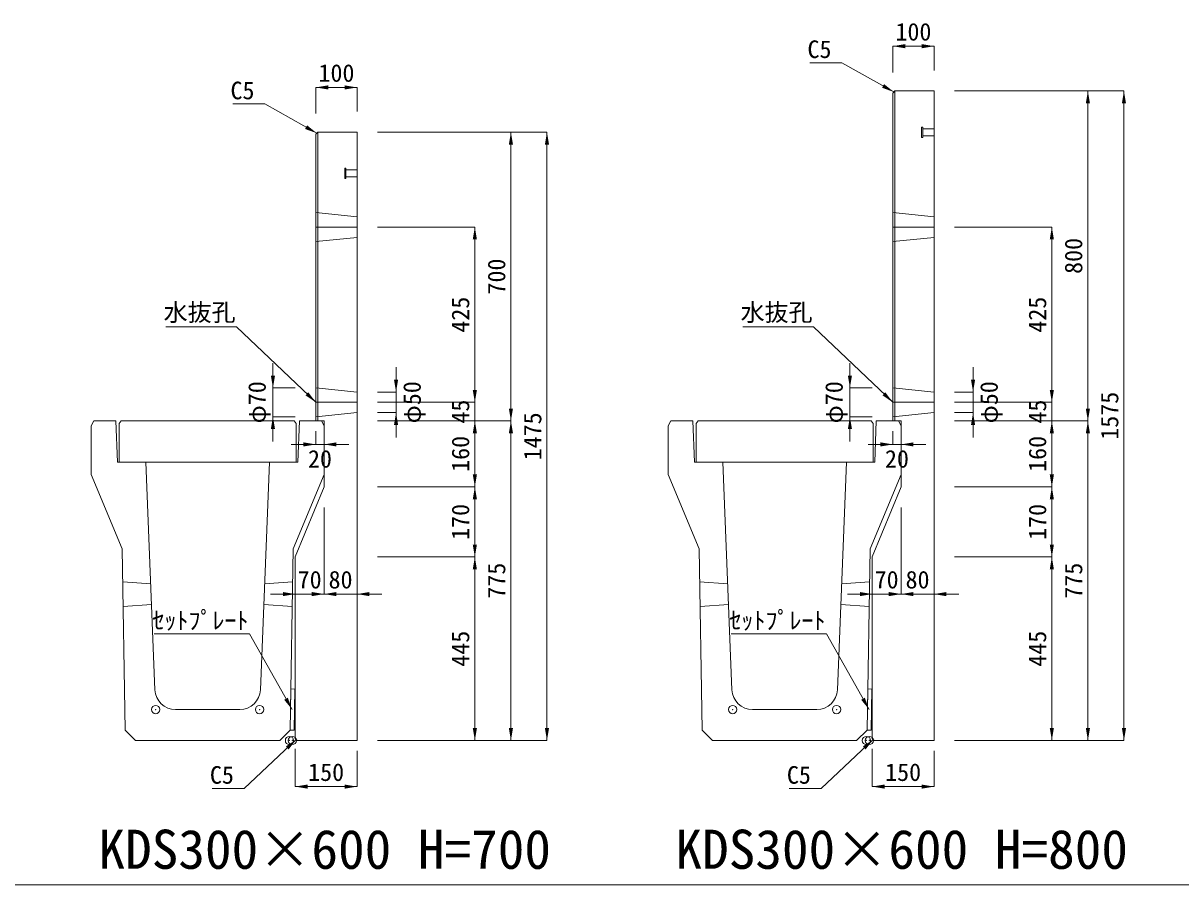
# Model space of a CAD drawing. Units: millimetres at full size, sheet at 1:40. Extents: x 172874 to 199766, y 869448 to 902797.
# Drawn here: x 179656 to 182465, y 897648 to 899738 of the extents above; entities that cross this region are included whole.
import ezdxf
from ezdxf.enums import TextEntityAlignment as Align

# ---------------------------------------------------------------- set-up
doc = ezdxf.new("R2010")
doc.units = ezdxf.units.MM
doc.header["$LTSCALE"] = 40
doc.header["$PDMODE"] = 32
doc.header["$PDSIZE"] = 20
for name, pattern in [('DASHED', [7.5, 6, -1.5]), ('USER1', [28.575, 19.05, -3.175, 3.175, -3.175]), ('USER2', [4.7625, 3.175, -1.5875]), ('USER3', [1.35, 0.75, -0.6])]:
    doc.linetypes.add(name, pattern=pattern)
for name, color, linetype, lineweight in [('セットプレート', 3, 'Continuous', 13), ('パネックスKDS', 2, 'Continuous', 13), ('図枠', 5, 'Continuous', 13), ('寸法線', 7, 'Continuous', 13), ('引出線', 4, 'Continuous', 13), ('本体', 2, 'Continuous', 13), ('補助線', 8, 'Continuous', 13), ('ｲﾝｻｰﾄ', 3, 'USER3', 5)]:
    doc.layers.add(name, color=color, linetype=linetype, lineweight=lineweight)
doc.layers.add('文字', color=7, linetype='Continuous')
doc.styles.add('ＭＳ ゴシック', font='')
doc.styles.get('ＭＳ ゴシック').set_extended_font_data('MS Gothic')

# ---------------------------------------------------------------- blocks, each defined once
blk = doc.blocks.new('filled_arrow')
at = {"color": 0, "linetype": 'Continuous', "lineweight": -2}
blk.add_solid([(7.5, 1.25), (0, 0), (7.5, -1.25)], dxfattribs=at)

msp = doc.modelspace()

# ---------------------------------------------------------------- linework, layer by layer
at = {"layer": 'セットプレート'}
for points in [[(180303.96, 898023.33), (180313.96, 898023.16), (180315.62, 898123.15), (180305.62, 898123.31)], [(181703.96, 898023.33), (181713.96, 898023.16), (181715.62, 898123.15), (181705.62, 898123.31)]]:
    msp.add_lwpolyline(points, close=True, dxfattribs=at)
at = {"layer": 'パネックスKDS'}
for p, q in [((181766.29, 899568.33), (181771.29, 899573.33)), ((181766.29, 898773.33), (181766.29, 899568.33)), ((181771.29, 899573.33), (181866.29, 899573.33)), ((181866.29, 897998.33), (181866.29, 899573.33)), ((180366.29, 899468.33), (180371.29, 899473.33)), ((180366.29, 898773.33), (180366.29, 899468.33)), ((180371.29, 899473.33), (180466.29, 899473.33)), ((180466.29, 897998.33), (180466.29, 899473.33)), ((180366.29, 898773.33), (180386.29, 898773.33)), ((180386.29, 898613.33), (180386.29, 898773.33)), ((181766.29, 898773.33), (181786.29, 898773.33)), ((181786.29, 898613.33), (181786.29, 898773.33)), ((180386.29, 898613.33), (180316.29, 898443.33)), ((181786.29, 898613.33), (181716.29, 898443.33)), ((180316.29, 898003.33), (180316.29, 898443.33)), ((181716.29, 898003.33), (181716.29, 898443.33)), ((180316.29, 898003.33), (180321.29, 897998.33)), ((180321.29, 897998.33), (180466.29, 897998.33)), ((181716.29, 898003.33), (181721.29, 897998.33)), ((181721.29, 897998.33), (181866.29, 897998.33))]:
    msp.add_line(p, q, dxfattribs=at)
at = {"layer": 'パネックスKDS', "lineweight": 5}
for p, q in [((181771.29, 898773.33), (181771.29, 899573.33)), ((180371.29, 898773.33), (180371.29, 899473.33))]:
    msp.add_line(p, q, dxfattribs=at)
at = {"layer": 'パネックスKDS', "linetype": 'DASHED', "lineweight": 9}
for p, q in [((180366.29, 899278.33), (180466.29, 899268.33)), ((181766.29, 899278.33), (181866.29, 899268.33)), ((180366.29, 899208.33), (180466.29, 899218.33)), ((181766.29, 899208.33), (181866.29, 899218.33)), ((180366.29, 898853.33), (180466.29, 898843.33)), ((181766.29, 898853.33), (181866.29, 898843.33)), ((180366.29, 898783.33), (180466.29, 898793.33)), ((181766.29, 898783.33), (181866.29, 898793.33))]:
    msp.add_line(p, q, dxfattribs=at)
at = {"layer": '図枠'}
msp.add_line((172874.21, 897648.33), (185274.21, 897648.33), dxfattribs=at)
at = {"layer": '寸法線'}
for p, q in [((181766.29, 899681.88), (181866.29, 899681.88)), ((181766.29, 899618.33), (181766.29, 899681.88)), ((181866.29, 899623.33), (181866.29, 899681.88)), ((180366.29, 899581.88), (180466.29, 899581.88)), ((180366.29, 899518.33), (180366.29, 899581.88)), ((180466.29, 899523.33), (180466.29, 899581.88)), ((181916.29, 899573.33), (182327.13, 899573.33)), ((181916.29, 899573.33), (182239.63, 899573.33)), ((182239.63, 898773.33), (182239.63, 899573.33)), ((182327.13, 897998.33), (182327.13, 899573.33)), ((180516.29, 899473.33), (180927.13, 899473.33)), ((180516.29, 899473.33), (180839.63, 899473.33)), ((180839.63, 898773.33), (180839.63, 899473.33)), ((180927.13, 897998.33), (180927.13, 899473.33)), ((180516.29, 899243.33), (180752.13, 899243.33)), ((180752.13, 898818.33), (180752.13, 899243.33)), ((181916.29, 899243.33), (182152.13, 899243.33)), ((182152.13, 898818.33), (182152.13, 899243.33)), ((180262.22, 898913.33), (180262.22, 898723.33)), ((180560.96, 898903.33), (180560.96, 898733.33)), ((181662.22, 898913.33), (181662.22, 898723.33)), ((181960.96, 898903.33), (181960.96, 898733.33)), ((180752.13, 898878.33), (180752.13, 898713.33)), ((182152.13, 898878.33), (182152.13, 898713.33)), ((180316.29, 898853.33), (180262.22, 898853.33)), ((180516.29, 898843.33), (180560.96, 898843.33)), ((181716.29, 898853.33), (181662.22, 898853.33)), ((181916.29, 898843.33), (181960.96, 898843.33)), ((180516.29, 898818.33), (180752.13, 898818.33)), ((180516.29, 898818.33), (180752.13, 898818.33)), ((181916.29, 898818.33), (182152.13, 898818.33)), ((181916.29, 898818.33), (182152.13, 898818.33)), ((180316.29, 898783.33), (180262.22, 898783.33)), ((180516.29, 898793.33), (180560.96, 898793.33)), ((181716.29, 898783.33), (181662.22, 898783.33)), ((181916.29, 898793.33), (181960.96, 898793.33)), ((180516.29, 898773.33), (180839.63, 898773.33)), ((180516.29, 898773.33), (180752.13, 898773.33)), ((180516.29, 898773.33), (180839.63, 898773.33)), ((180516.29, 898773.33), (180752.13, 898773.33)), ((180752.13, 898773.33), (180752.13, 898613.33)), ((180839.63, 898773.33), (180839.63, 897998.33)), ((181916.29, 898773.33), (182239.63, 898773.33)), ((181916.29, 898773.33), (182152.13, 898773.33)), ((181916.29, 898773.33), (182239.63, 898773.33)), ((181916.29, 898773.33), (182152.13, 898773.33)), ((182152.13, 898773.33), (182152.13, 898613.33)), ((182239.63, 898773.33), (182239.63, 897998.33)), ((180366.29, 898748.33), (180366.29, 898716.25)), ((180386.29, 898748.33), (180386.29, 898716.25)), ((181766.29, 898748.33), (181766.29, 898716.25)), ((181786.29, 898748.33), (181786.29, 898716.25)), ((180306.29, 898716.25), (180446.29, 898716.25)), ((181706.29, 898716.25), (181846.29, 898716.25)), ((180516.29, 898613.33), (180752.13, 898613.33)), ((180516.29, 898613.33), (180752.13, 898613.33)), ((180752.13, 898613.33), (180752.13, 898443.33)), ((181916.29, 898613.33), (182152.13, 898613.33)), ((181916.29, 898613.33), (182152.13, 898613.33)), ((182152.13, 898613.33), (182152.13, 898443.33)), ((180386.29, 898563.33), (180386.29, 898353.33)), ((180466.29, 898563.33), (180466.29, 898353.33)), ((181786.29, 898563.33), (181786.29, 898353.33)), ((181866.29, 898563.33), (181866.29, 898353.33)), ((180516.29, 898443.33), (180752.13, 898443.33)), ((180516.29, 898443.33), (180752.13, 898443.33)), ((180752.13, 898443.33), (180752.13, 897998.33)), ((181916.29, 898443.33), (182152.13, 898443.33)), ((181916.29, 898443.33), (182152.13, 898443.33)), ((182152.13, 898443.33), (182152.13, 897998.33)), ((180316.29, 898391.59), (180316.29, 898353.33)), ((180386.29, 898393.33), (180386.29, 898353.33)), ((181716.29, 898391.59), (181716.29, 898353.33)), ((181786.29, 898393.33), (181786.29, 898353.33)), ((180446.29, 898353.33), (180256.29, 898353.33)), ((180326.29, 898353.33), (180526.29, 898353.33)), ((181846.29, 898353.33), (181656.29, 898353.33)), ((181726.29, 898353.33), (181926.29, 898353.33)), ((180516.29, 897998.33), (180927.13, 897998.33)), ((180516.29, 897998.33), (180839.63, 897998.33)), ((180516.29, 897998.33), (180752.13, 897998.33)), ((181916.29, 897998.33), (182327.13, 897998.33)), ((181916.29, 897998.33), (182239.63, 897998.33)), ((181916.29, 897998.33), (182152.13, 897998.33)), ((180316.29, 897978.33), (180316.29, 897886.53)), ((180466.29, 897973.33), (180466.29, 897886.53)), ((181716.29, 897978.33), (181716.29, 897886.53)), ((181866.29, 897973.33), (181866.29, 897886.53)), ((180316.29, 897886.53), (180466.29, 897886.53)), ((181716.29, 897886.53), (181866.29, 897886.53))]:
    msp.add_line(p, q, dxfattribs=at)
at = {"layer": '引出線'}
for points in [[(181768.79, 899570.83), (181642.42, 899641.91), (181564.65, 899641.91)], [(180368.79, 899470.83), (180242.42, 899541.91), (180164.65, 899541.91)], [(180366.29, 898818.33), (180173.83, 899001.78), (180002.09, 899001.78)], [(181766.29, 898818.33), (181573.83, 899001.78), (181402.09, 899001.78)], [(180308.79, 898073.33), (180205.1, 898256.77), (179973.74, 898256.77)], [(181708.79, 898073.33), (181605.1, 898256.77), (181373.74, 898256.77)], [(180318.79, 898000.83), (180192.42, 897882.18), (180114.65, 897882.18)], [(181718.79, 898000.83), (181592.42, 897882.18), (181514.65, 897882.18)]]:
    msp.add_lwpolyline(points, dxfattribs=at)
at = {"layer": '本体'}
for p, q in [((179827.29, 898773.33), (179821.29, 898761.33)), ((179821.29, 898761.33), (179821.29, 898643.33)), ((179827.29, 898773.33), (179881.29, 898773.33)), ((179881.29, 898773.33), (179885.29, 898673.33)), ((180326.29, 898773.33), (180322.29, 898673.33)), ((180326.29, 898773.33), (180380.29, 898773.33)), ((180380.29, 898773.33), (180386.29, 898761.33)), ((180386.29, 898761.33), (180386.29, 898643.33)), ((181227.29, 898773.33), (181221.29, 898761.33)), ((181221.29, 898761.33), (181221.29, 898643.33)), ((181227.29, 898773.33), (181281.29, 898773.33)), ((181281.29, 898773.33), (181285.29, 898673.33)), ((181726.29, 898773.33), (181722.29, 898673.33)), ((181726.29, 898773.33), (181780.29, 898773.33)), ((181780.29, 898773.33), (181786.29, 898761.33)), ((181786.29, 898761.33), (181786.29, 898643.33)), ((179885.29, 898673.33), (179953.79, 898673.33)), ((179953.79, 898673.33), (179975.87, 898121.33)), ((180253.79, 898673.33), (180231.71, 898121.33)), ((180253.79, 898673.33), (180322.29, 898673.33)), ((181285.29, 898673.33), (181353.79, 898673.33)), ((181353.79, 898673.33), (181375.87, 898121.33)), ((181653.79, 898673.33), (181631.71, 898121.33)), ((181653.79, 898673.33), (181722.29, 898673.33)), ((179821.29, 898643.33), (179896.29, 898463.33)), ((180386.29, 898643.33), (180311.29, 898463.33)), ((181221.29, 898643.33), (181296.29, 898463.33)), ((181786.29, 898643.33), (181711.29, 898463.33)), ((179903.62, 898023.33), (179896.29, 898463.33)), ((180303.96, 898023.33), (180311.29, 898463.33)), ((181303.62, 898023.33), (181296.29, 898463.33)), ((181703.96, 898023.33), (181711.29, 898463.33)), ((180025.83, 898073.33), (180181.75, 898073.33)), ((181425.83, 898073.33), (181581.75, 898073.33)), ((179903.62, 898023.33), (179929.04, 897998.33)), ((180278.54, 897998.33), (180303.96, 898023.33)), ((181303.62, 898023.33), (181329.04, 897998.33)), ((181678.54, 897998.33), (181703.96, 898023.33)), ((179929.04, 897998.33), (180278.54, 897998.33)), ((181329.04, 897998.33), (181678.54, 897998.33))]:
    msp.add_line(p, q, dxfattribs=at)
at = {"layer": '本体', "linetype": 'USER2'}
for p, q in [((179897.62, 898383.33), (179965.59, 898378.33)), ((180241.99, 898378.33), (180309.96, 898383.33)), ((181297.62, 898383.33), (181365.59, 898378.33)), ((181641.99, 898378.33), (181709.96, 898383.33)), ((179967.59, 898328.33), (179898.62, 898323.33)), ((180239.99, 898328.33), (180308.96, 898323.33)), ((181367.59, 898328.33), (181298.62, 898323.33)), ((181639.99, 898328.33), (181708.96, 898323.33))]:
    msp.add_line(p, q, dxfattribs=at)
at = {"layer": '本体', "lineweight": 20}
for points in [[(179888.79, 898767.33), (179893.79, 898773.33), (180313.79, 898773.33), (180318.79, 898767.33), (180318.79, 898673.33), (179888.79, 898673.33)], [(181288.79, 898767.33), (181293.79, 898773.33), (181713.79, 898773.33), (181718.79, 898767.33), (181718.79, 898673.33), (181288.79, 898673.33)]]:
    msp.add_lwpolyline(points, close=True, dxfattribs=at)
at = {"layer": '本体'}
for centre, start, end in [((180025.83, 898123.33), 182.29061, 270), ((180181.75, 898123.33), 270, 357.70939), ((181425.83, 898123.33), 182.29061, 270), ((181581.75, 898123.33), 270, 357.70939)]:
    msp.add_arc(centre, 50, start, end, dxfattribs=at)
at = {"layer": '補助線', "linetype": 'USER1'}
for p, q in [((180366.29, 899243.33), (180466.29, 899243.33)), ((181766.29, 899243.33), (181866.29, 899243.33)), ((180366.29, 898818.33), (180466.29, 898818.33)), ((181766.29, 898818.33), (181866.29, 898818.33))]:
    msp.add_line(p, q, dxfattribs=at)
at = {"layer": '補助線'}
for p, q in [((180366.29, 898818.33), (180446.29, 898818.33)), ((181766.29, 898818.33), (181846.29, 898818.33))]:
    msp.add_line(p, q, dxfattribs=at)
for p in [(179977.79, 898073.33), (180229.79, 898073.33), (181377.79, 898073.33), (181629.79, 898073.33), (180302.29, 897998.33), (180309.29, 897998.33), (180309.29, 897998.33), (181702.29, 897998.33), (181709.29, 897998.33), (181709.29, 897998.33)]:
    msp.add_point(p, dxfattribs=at)
at = {"layer": 'ｲﾝｻｰﾄ'}
for p, q in [((181836.29, 899485.83), (181836.29, 899460.83)), ((181839.29, 899485.83), (181836.29, 899485.83)), ((181839.29, 899460.83), (181839.29, 899485.83)), ((181836.29, 899460.83), (181839.29, 899460.83)), ((181866.29, 899481.83), (181839.29, 899481.83)), ((181839.29, 899464.83), (181866.29, 899464.83)), ((180436.29, 899385.83), (180436.29, 899360.83)), ((180439.29, 899385.83), (180436.29, 899385.83)), ((180439.29, 899360.83), (180439.29, 899385.83)), ((180466.29, 899381.83), (180439.29, 899381.83)), ((180436.29, 899360.83), (180439.29, 899360.83)), ((180439.29, 899364.83), (180466.29, 899364.83))]:
    msp.add_line(p, q, dxfattribs=at)

# ---------------------------------------------------------------- block references
at = {"layer": '寸法線', "xscale": 4, "yscale": 4}
for p in [(181766.29, 899681.88), (180366.29, 899581.88), (180386.29, 898716.25), (181786.29, 898716.25), (180386.29, 898353.33), (180466.29, 898353.33), (181786.29, 898353.33), (181866.29, 898353.33), (180316.29, 897886.53), (181716.29, 897886.53)]:
    msp.add_blockref('filled_arrow', p, dxfattribs=at)
for p, rotation in [((181866.29, 899681.88), 180), ((180466.29, 899581.88), 180), ((182239.63, 899573.33), 270), ((182327.13, 899573.33), 270), ((180839.63, 899473.33), 270), ((180927.13, 899473.33), 270), ((180752.13, 899243.33), 270), ((182152.13, 899243.33), 270), ((180262.22, 898853.33), 90), ((180560.96, 898843.33), 90), ((181662.22, 898853.33), 90), ((181960.96, 898843.33), 90), ((180752.13, 898818.33), 90), ((180752.13, 898818.33), 90), ((182152.13, 898818.33), 90), ((182152.13, 898818.33), 90), ((180262.22, 898783.33), 270), ((180560.96, 898793.33), 270), ((180839.63, 898773.33), 90), ((181662.22, 898783.33), 270), ((181960.96, 898793.33), 270), ((182239.63, 898773.33), 90), ((180752.13, 898773.33), 270), ((180752.13, 898773.33), 270), ((180839.63, 898773.33), 270), ((182152.13, 898773.33), 270), ((182152.13, 898773.33), 270), ((182239.63, 898773.33), 270), ((180366.29, 898716.25), 180), ((181766.29, 898716.25), 180), ((180752.13, 898613.33), 90), ((182152.13, 898613.33), 90), ((180752.13, 898613.33), 270), ((182152.13, 898613.33), 270), ((180752.13, 898443.33), 90), ((182152.13, 898443.33), 90), ((180752.13, 898443.33), 270), ((182152.13, 898443.33), 270), ((180316.29, 898353.33), 180), ((180386.29, 898353.33), 180), ((181716.29, 898353.33), 180), ((181786.29, 898353.33), 180), ((180752.13, 897998.33), 90), ((180839.63, 897998.33), 90), ((180927.13, 897998.33), 90), ((182152.13, 897998.33), 90), ((182239.63, 897998.33), 90), ((182327.13, 897998.33), 90), ((180466.29, 897886.53), 180), ((181866.29, 897886.53), 180)]:
    msp.add_blockref('filled_arrow', p, dxfattribs=dict(at, rotation=rotation))
at = {"layer": '引出線', "xscale": 4, "yscale": 4}
for p, rotation in [((181768.79, 899570.83), 150.6), ((180368.79, 899470.83), 150.6), ((180366.29, 898818.33), 136.4), ((181766.29, 898818.33), 136.4), ((180308.79, 898073.33), 119.5), ((181708.79, 898073.33), 119.5), ((180318.79, 898000.83), 223.2), ((181718.79, 898000.83), 223.2)]:
    msp.add_blockref('filled_arrow', p, dxfattribs=dict(at, rotation=rotation))

# ---------------------------------------------------------------- texts
at = {"layer": '寸法線', "style": 'ＭＳ ゴシック'}
for s, p in [('100', (181816.29, 899716.88)), ('100', (180416.29, 899616.88)), ('20', (180376.29, 898681.25)), ('20', (181776.29, 898681.25)), ('70', (180351.29, 898388.33)), ('80', (180426.29, 898388.33)), ('70', (181751.29, 898388.33)), ('80', (181826.29, 898388.33)), ('150', (180391.29, 897921.53)), ('150', (181791.29, 897921.53))]:
    msp.add_text(s, height=42.72, dxfattribs=at).set_placement(p, align=Align.MIDDLE_CENTER)
for s, p in [('800', (182204.63, 899173.33)), ('700', (180804.63, 899123.33)), ('425', (180717.13, 899030.83)), ('425', (182117.13, 899030.83)), ('φ70', (180223.56, 898818.33)), ('φ50', (180599.62, 898818.33)), ('φ70', (181623.56, 898818.33)), ('φ50', (181999.62, 898818.33)), ('1575', (182292.13, 898785.83)), ('45', (180717.13, 898795.83)), ('45', (182117.13, 898795.83)), ('1475', (180892.13, 898735.83)), ('160', (180717.13, 898693.33)), ('160', (182117.13, 898693.33)), ('170', (180717.13, 898528.33)), ('170', (182117.13, 898528.33)), ('775', (180804.63, 898385.83)), ('775', (182204.63, 898385.83)), ('445', (180717.13, 898220.83)), ('445', (182117.13, 898220.83))]:
    msp.add_text(s, height=42.72, rotation=90, dxfattribs=at).set_placement(p, align=Align.MIDDLE_CENTER)
at = {"layer": '引出線', "style": 'ＭＳ ゴシック'}
for s, p in [('C5', (181617.42, 899695.91)), ('C5', (180217.42, 899595.91)), ('水抜孔', (180171.58, 899058.06)), ('水抜孔', (181571.58, 899058.06)), ('ｾｯﾄﾌﾟﾚｰﾄ', (180202.85, 898310.77)), ('ｾｯﾄﾌﾟﾚｰﾄ', (181602.85, 898310.77)), ('C5', (180167.42, 897936.18)), ('C5', (181567.42, 897936.18))]:
    msp.add_text(s, height=42.72, dxfattribs=at).set_placement(p, align=Align.TOP_RIGHT)
at = {"layer": '文字', "style": 'ＭＳ ゴシック'}
for s, p in [('KDS300×600 H=700', (179838.87, 897658.65)), ('KDS300×600 H=800', (181238.87, 897658.65))]:
    msp.add_text(s, height=94.94, dxfattribs=at).set_placement(p, align=Align.BOTTOM_LEFT)

doc.saveas('drawing.dxf')
